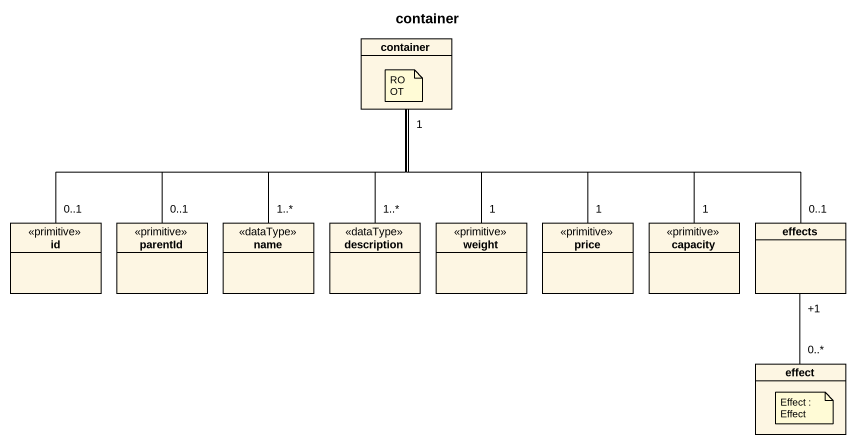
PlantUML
@startuml
title container
hide circle
hide empty members
class container
class id <<primitive>>
class parentId <<primitive>>
class name <<dataType>>
class description <<dataType>>
class weight <<primitive>>
class price <<primitive>>
class capacity <<primitive>>
class effects
class effect
container -left- "0..1" id
container -- "0..1" parentId
container -- "1..*" name
container -- "1..*" description
container -- "1" weight
container -- "1" price
container -- "1" capacity
container "1" -right- "0..1" effects
effects "+1" -- "0..*" effect
note as N1
  ROOT
end note
note as N2
  Effect : Effect
end note
@enduml
